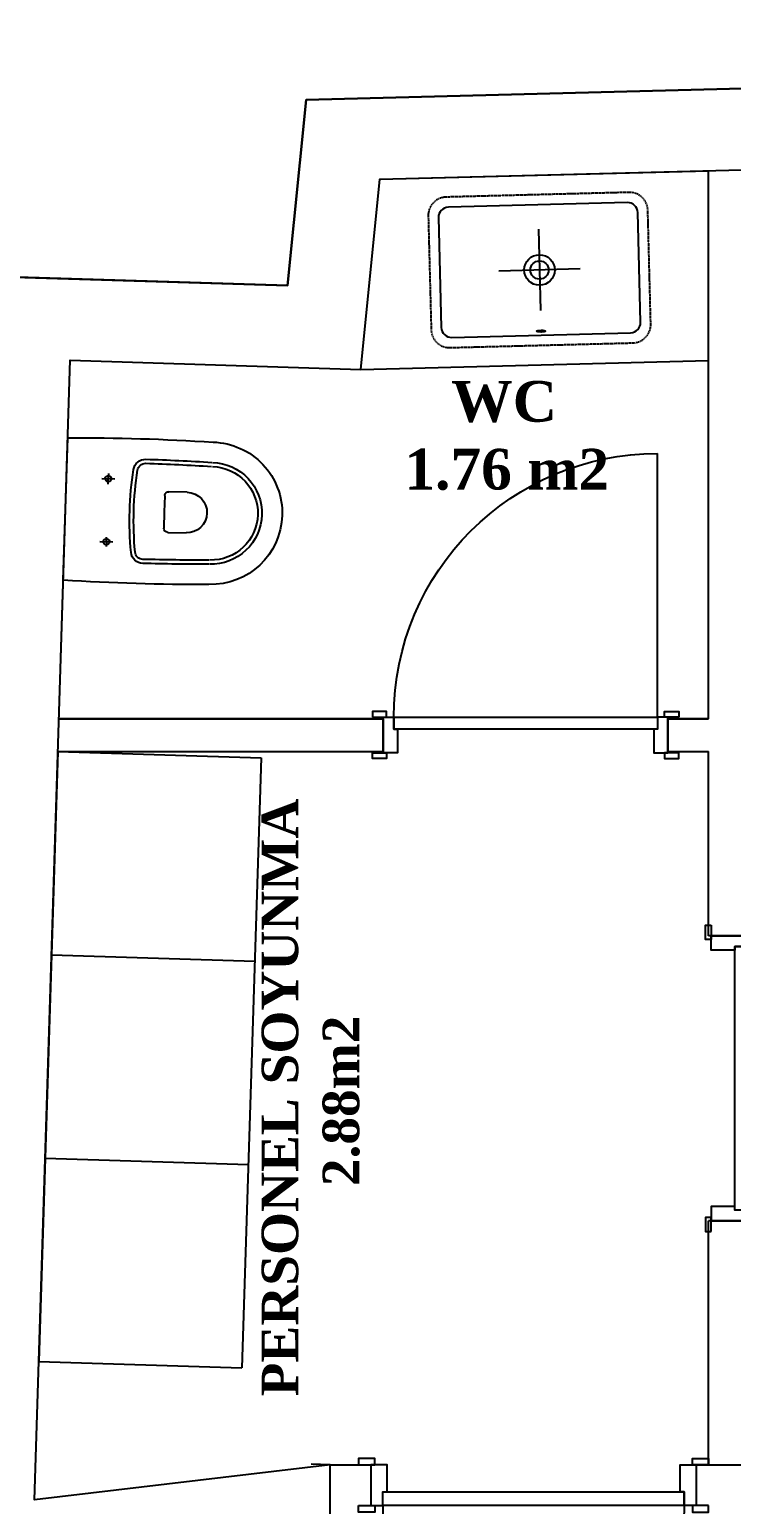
# Model space of a CAD drawing. Header units: millimetres. Extents: x 527230 to 534999, y 4569494 to 4575436.
# Drawn here: x 531412 to 531584.6, y 4573348.2 to 4573710.7 of the extents above; entities that cross this region are included whole.
import ezdxf

# ---------------------------------------------------------------- set-up
doc = ezdxf.new("R2010")
doc.units = ezdxf.units.MM
doc.linetypes.add('HIDDEN2', pattern=[0.1875, 0.125, -0.0625])
doc.layers.get('0').update_dxf_attribs({"lineweight": 0})
doc.layers.add('0_IFC_Elevation_3', color=21, linetype='Continuous', lineweight=9)
for name, color, linetype in [('6_IFC_Furniture_WC', 64, 'Continuous'), ('6_IFC_Furniture_Wetspace', 64, 'Continuous'), ('HM-A-DuvarGazbeton', 132, 'Continuous'), ('HM-S-Betonarme', 3, 'Continuous'), ('HM-X-Pafta', 7, 'Continuous'), ('Kıtc-003 Kapı', 3, 'Continuous'), ('Kıtc-006 Yazı 001', 1, 'Continuous')]:
    doc.layers.add(name, color=color, linetype=linetype)
doc.styles.get("Standard").update_dxf_attribs({"font": 'times.ttf'})

# ---------------------------------------------------------------- blocks, each defined once
blk = doc.blocks.new('ddeee')
at = {"layer": 'Kıtc-003 Kapı'}
blk.add_line((532017.54, 4573073.01), (532017.54, 4573147.09), dxfattribs=at)
for points in [[(532011.54, 4573073.01), (532015.54, 4573073.01), (532015.54, 4573074.61), (532011.54, 4573074.61)], [(532017.54, 4573069.65), (532091.62, 4573069.65), (532091.62, 4573073.01), (532017.54, 4573073.01)], [(532097.62, 4573073.01), (532093.62, 4573073.01), (532093.62, 4573074.61), (532097.62, 4573074.61)], [(532011.54, 4573063.01), (532015.54, 4573063.01), (532015.54, 4573061.41), (532011.54, 4573061.41)], [(532097.62, 4573063.01), (532093.62, 4573063.01), (532093.62, 4573061.41), (532097.62, 4573061.41)]]:
    blk.add_lwpolyline(points, close=True, dxfattribs=at)
for points in [[(532014.58, 4573073.01), (532017.54, 4573073.01), (532017.54, 4573069.65), (532018.58, 4573069.65), (532018.58, 4573063.01), (532014.58, 4573063.01), (532014.58, 4573073.01)], [(532094.58, 4573073.01), (532091.62, 4573073.01), (532091.62, 4573069.65), (532090.58, 4573069.65), (532090.58, 4573063.01), (532094.58, 4573063.01), (532094.58, 4573073.01)]]:
    blk.add_lwpolyline(points, dxfattribs=at)
blk.add_arc((532017.54, 4573073.01), 74.08, 360, 90, dxfattribs=at)
blk = doc.blocks.new('IFC_KLOZET (GOMME)')
at = {"layer": '6_IFC_Furniture_WC'}
for p, q in [((0, -17.49), (0, 17.49)), ((-8.68, 7.77), (-11.86, 7.77)), ((-8.68, 7.77), (-11.86, 7.77)), ((-10.28, 6.44), (-10.27, 7.77)), ((-10.27, 9.09), (-10.27, 7.77)), ((-29.78, 5.06), (-25.28, 5.05)), ((-24.28, 4.04), (-24.29, 0.04)), ((-24.29, 0.04), (-24.3, -3.96)), ((-25.3, -4.95), (-29.8, -4.94)), ((-10.3, -7.73), (-10.3, -6.57)), ((-8.71, -7.73), (-11.89, -7.73)), ((-8.71, -7.73), (-11.89, -7.73)), ((-10.3, -7.73), (-10.31, -8.89))]:
    blk.add_line(p, q, dxfattribs=at)
for centre, major_axis, start_param, end_param in [((-35.79, 0.07), (12.37, 12.37), 0.783497, 2.354294), ((-18.97, -482.15), (353.55, 353.55), 0.747455, 0.81898), ((-35.79, 0.07), (8.84, 8.84), 0.783497, 2.354294), ((-35.79, 0.07), (-8.13, 8.13), -0.787299, 0.783497), ((-18.97, -482.15), (350.02, 350.02), 0.786231, 0.81898), ((-18.97, -482.15), (-349.31, 349.31), -0.784566, -0.751816), ((-19.38, 9.85), (-2.12, 2.12), 4.048701, 5.49862), ((-19.38, 9.85), (1.41, 1.41), 5.619497, 7.069416), ((-98.38, 0.19), (57.69, 57.69), 5.372276, 5.619497), ((-98.38, 0.19), (-58.4, 58.4), 3.801479, 4.048701), ((-10.27, 7.77), (-0.53, 0.53), 3.92509, 7.066683), ((-10.27, 7.77), (0.53, 0.53), 2.354294, 5.495886), ((-29.79, 0.06), (-3.54, 3.54), -0.787299, 0.783497), ((-25.28, 4.05), (0.707, 0.707), 5.495886, 7.066683), ((-35.79, 0.07), (12.37, 12.37), 2.354294, 3.92509), ((-35.79, 0.07), (-8.84, 8.84), 0.783497, 2.354294), ((-35.79, 0.07), (8.13, 8.13), 2.354294, 3.92509), ((-29.79, 0.06), (3.54, 3.54), 2.354294, 3.92509), ((-25.3, -3.95), (0.707, 0.707), 3.92509, 5.495886), ((-10.3, -7.73), (0.53, 0.53), 5.495886, 8.637479), ((-19.41, -9.78), (-2.12, 2.12), 2.35156, 3.801479), ((-19.41, -9.78), (1.41, 1.41), 3.922356, 5.372276), ((-10.3, -7.73), (0.53, 0.53), 2.354294, 5.495886), ((-17.13, 482.22), (350.02, 350.02), 3.889607, 3.922356), ((-17.13, 482.22), (349.31, 349.31), 3.889607, 3.922356), ((-17.13, 482.22), (-353.55, 353.55), 2.318811, 2.390469)]:
    blk.add_ellipse(centre, major_axis=major_axis, ratio=1, start_param=start_param, end_param=end_param, dxfattribs=at)
blk = doc.blocks.new('IFC_LAVABO')
at = {"layer": '6_IFC_Furniture_Wetspace'}
for p, q in [((-24.5, -14), (-24.5, -41)), ((22, -11.5), (-22, -11.5)), ((24.5, -41), (24.5, -14)), ((-22, -43.5), (22, -43.5))]:
    blk.add_line(p, q, dxfattribs=at)
at = {"layer": '6_IFC_Furniture_Wetspace', "ltscale": 5}
for p, q in [((0, -37.5), (0, -17.5)), ((-10, -27.5), (10, -27.5))]:
    blk.add_line(p, q, dxfattribs=at)
at = {"layer": '6_IFC_Furniture_Wetspace', "linetype": 'HIDDEN2'}
blk.add_lwpolyline([(27, -13.5, 0.414214), (22.5, -9), (-22.5, -9, 0.414214), (-27, -13.5), (-27, -41.5, 0.414214), (-22.5, -46), (22.5, -46, 0.414214), (27, -41.5)], format="xyb", close=True, dxfattribs=at)
at = {"layer": '6_IFC_Furniture_Wetspace'}
for radius in [3.75, 2.25]:
    blk.add_circle((0, -27.5), radius, dxfattribs=at)
for centre, start, end in [((-22, -14), 90, 180), ((22, -14), 0, 90), ((-22, -41), 180, 270), ((22, -41), 270, 0)]:
    blk.add_arc(centre, 2.5, start, end, dxfattribs=at)
blk.add_ellipse((0, -12.47), major_axis=(1.1, 0), ratio=0.19862, dxfattribs=at)

msp = doc.modelspace()

# ---------------------------------------------------------------- linework, layer by layer
at = {"layer": 'HM-A-DuvarGazbeton'}
for points in [[(531495.94, 4573075.55), (531465.94, 4573075.55), (531465.94, 4573335.42), (531392.5, 4573326.74), (531402.66, 4573650.03), (531475.43, 4573647.74), (531480.03, 4573693.41), (531685.09, 4573698.7), (531890.45, 4573704.56), (531882.69, 4573622.71), (531798.01, 4573075.55), (531575.94, 4573075.55)], [(531495.94, 4573095.55), (531485.94, 4573095.55), (531485.94, 4573357.92), (531413.22, 4573349.32), (531422.02, 4573629.41), (531493.47, 4573627.16), (531498.16, 4573673.87), (531685.63, 4573678.71), (531868.4, 4573683.92), (531862.83, 4573625.19), (531780.87, 4573095.55), (531575.94, 4573095.55)]]:
    msp.add_lwpolyline(points, dxfattribs=at)
at = {"layer": 'HM-S-Betonarme'}
msp.add_lwpolyline([(532055.79, 4574505.57), (531913.58, 4574221.58), (531685.09, 4573698.7), (531480.03, 4573693.41), (531475.43, 4573647.74), (531342.61, 4573651.91), (531338.27, 4573688.75), (531025.63, 4573683.37), (530804.59, 4573679.79), (530771.49, 4574568.36)], dxfattribs=at)
at = {"layer": 'HM-X-Pafta'}
for p, q in [((531498.16, 4573673.87), (531578.98, 4573675.96)), ((531578.98, 4573541.29), (531578.98, 4573675.96)), ((531419.72, 4573556.29), (531422.02, 4573629.41)), ((531493.47, 4573627.16), (531578.98, 4573629.37)), ((531578.98, 4573541.29), (531578.98, 4573548.29)), ((531419.25, 4573541.29), (531498.98, 4573541.29)), ((531498.98, 4573541.29), (531419.25, 4573541.29)), ((531498.98, 4573541.29), (531498.98, 4573533.29)), ((531578.98, 4573541.29), (531568.98, 4573541.29)), ((531578.98, 4573541.29), (531568.98, 4573541.29)), ((531568.98, 4573541.29), (531568.98, 4573533.29)), ((531568.98, 4573541.29), (531578.98, 4573541.29)), ((531419, 4573533.29), (531414.29, 4573383.37)), ((531419, 4573533.29), (531498.98, 4573533.29)), ((531419, 4573533.29), (531468.98, 4573531.72)), ((531568.98, 4573533.29), (531578.98, 4573533.29)), ((531578.98, 4573487.92), (531578.98, 4573533.29)), ((531468.98, 4573531.72), (531464.26, 4573381.8)), ((531588.98, 4573487.92), (531578.98, 4573487.92)), ((531417.43, 4573483.32), (531467.4, 4573481.75)), ((531415.86, 4573433.34), (531465.83, 4573431.77)), ((531578.98, 4573357.92), (531578.98, 4573417.92)), ((531588.98, 4573417.92), (531578.98, 4573417.92)), ((531414.29, 4573383.37), (531464.26, 4573381.8)), ((531485.94, 4573357.92), (531481.3, 4573358.08)), ((531485.94, 4573357.92), (531495.94, 4573357.92)), ((531485.94, 4573357.92), (531495.94, 4573357.92)), ((531495.94, 4573357.92), (531495.94, 4573347.92)), ((531575.94, 4573357.92), (531575.94, 4573347.92)), ((531575.94, 4573357.92), (531821.47, 4573357.92))]:
    msp.add_line(p, q, dxfattribs=at)

# ---------------------------------------------------------------- block references
at = {"rotation": 181.4783932607074}
msp.add_blockref('IFC_LAVABO', (531538.11, 4573624.1), dxfattribs=at)
at = {"layer": '0_IFC_Elevation_3', "xscale": -1, "rotation": 358.2000572600749}
msp.add_blockref('IFC_KLOZET (GOMME)', (531420.87, 4573592.85), dxfattribs=at)
at = {"layer": 'HM-X-Pafta', "xscale": -0.875, "yscale": 0.875, "zscale": 0.875}
msp.add_blockref('ddeee', (997081.74, 572102.78), dxfattribs=at)
at = {"layer": 'HM-X-Pafta', "xscale": -0.875, "yscale": 0.875, "zscale": 0.875, "rotation": 270}
msp.add_blockref('ddeee', (-3469850.53, 4107905.16), dxfattribs=at)
at = {"layer": 'HM-X-Pafta', "xscale": -1, "rotation": 180}
msp.add_blockref('ddeee', (-518.64, 9146420.93), dxfattribs=at)

# ---------------------------------------------------------------- texts
at = {"layer": 'Kıtc-006 Yazı 001', "insert": (531420.49, 4573640.98), "char_height": 10, "attachment_point": 1}
msp.add_mtext_dynamic_manual_height_columns('\\pi107.49654;\\P\\pi95.22414;{\\fTimes New Roman|b1|i0|c162|p18;WC\\P\\pi83.68512;1.76 m2}', width=214.9931, gutter_width=50, heights=[0], dxfattribs=at)
at = {"layer": 'Kıtc-006 Yazı 001', "insert": (531454.07, 4573338.98), "char_height": 9, "attachment_point": 1, "rotation": 90}
msp.add_mtext_dynamic_manual_height_columns('\\pi107.49654;\\P\\pi35.77941;{\\fTimes New Roman|b1|i0|c162|p18;PERSONEL SOYUNMA\\P\\pi87.45463;2.88m2}', width=214.9931, gutter_width=50, heights=[0], dxfattribs=at)

doc.saveas('drawing.dxf')
